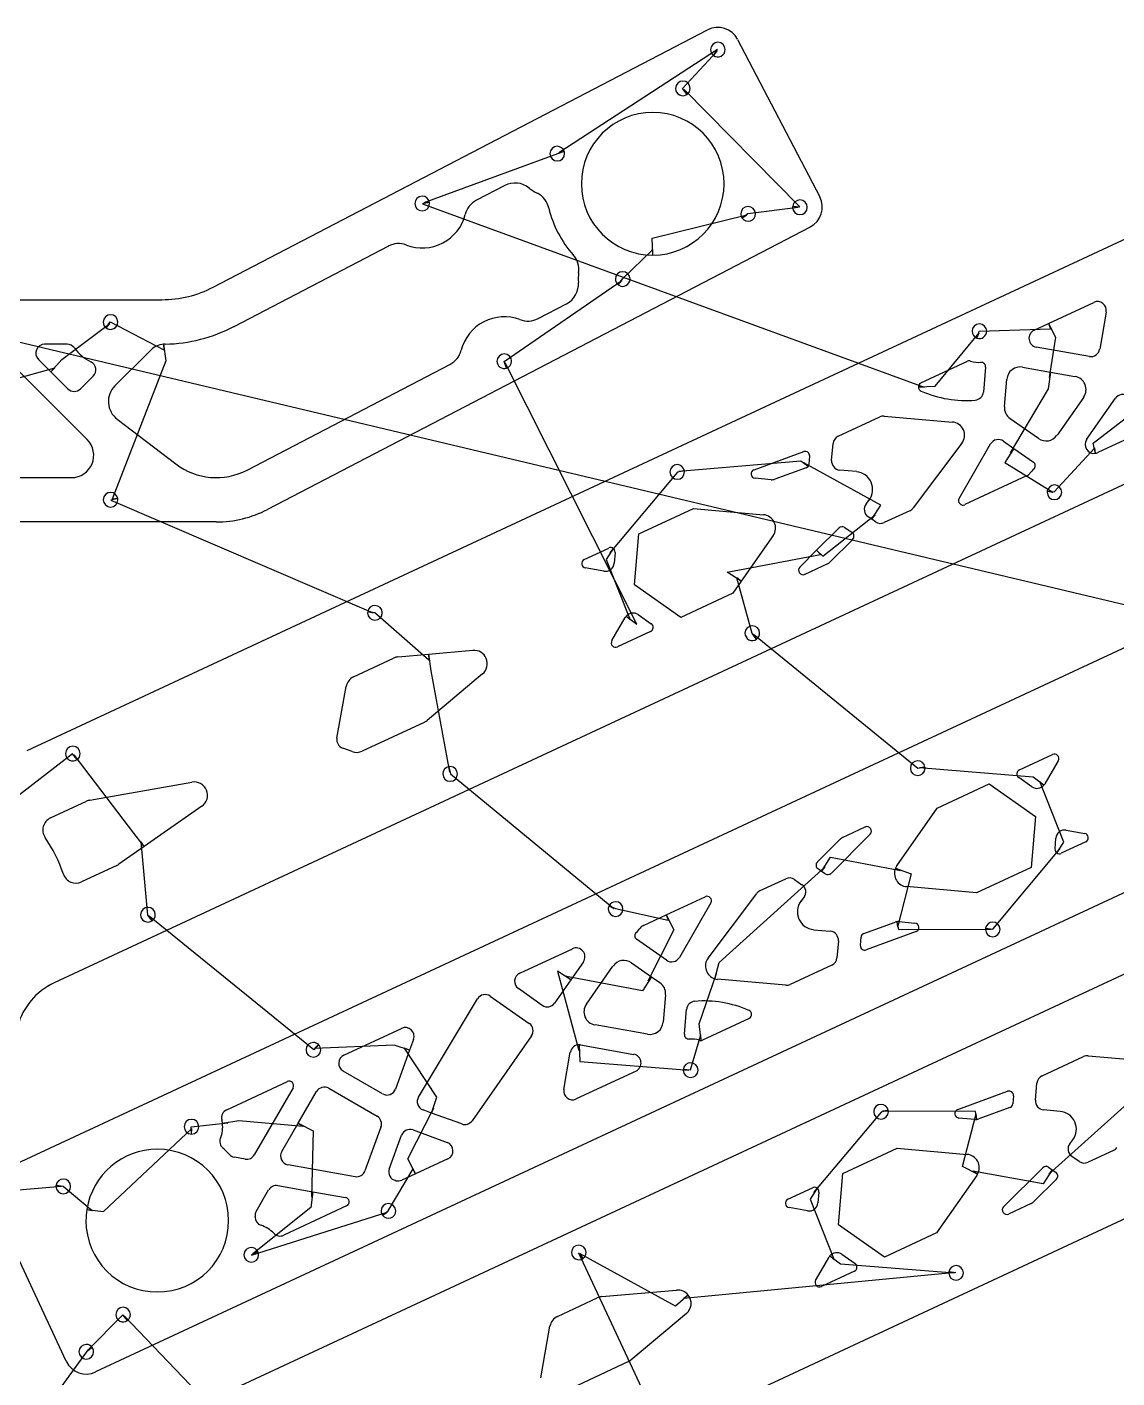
# Model space of a CAD drawing. Extents: x 0.9 to 49.1, y 1 to 24.4.
# Drawn here: x 12.71 to 22.36, y 12.42 to 24.38 of the extents above; entities that cross this region are included whole.
import ezdxf

# ---------------------------------------------------------------- set-up
doc = ezdxf.new("R2010")
doc.units = 0
doc.layers.get('0').update_dxf_attribs({"linetype": 'CONTINUOUS'})
doc.layers.add('3', color=7, linetype='CONTINUOUS')
doc.layers.add('9', color=7, linetype='CONTINUOUS')

msp = doc.modelspace()

# ---------------------------------------------------------------- linework, layer by layer
at = {"color": 0, "linetype": 'CONTINUOUS'}
for p, q in [((23.27, 19.065), (0.881, 24.385)), ((18.824, 24.186), (17.418, 23.27)), ((18.514, 23.839), (18.819, 24.171)), ((19.552, 22.791), (18.526, 23.83)), ((17.407, 23.261), (16.222, 22.826)), ((16.209, 22.819), (20.652, 21.194)), ((19.092, 22.732), (19.538, 22.788)), ((18.243, 22.513), (19.083, 22.72)), ((17.98, 22.153), (18.251, 22.414)), ((16.932, 21.423), (17.975, 22.138)), ((13.016, 21.44), (13.44, 21.758)), ((13.444, 21.772), (13.92, 21.524)), ((20.751, 21.204), (21.139, 21.675)), ((21.139, 21.69), (21.773, 21.712)), ((21.817, 21.638), (21.761, 21.279)), ((13.938, 21.427), (13.462, 20.201)), ((10.772, 20.756), (12.953, 21.365)), ((18.108, 19.094), (16.941, 21.41)), ((22.151, 20.697), (22.782, 21.189)), ((21.752, 21.18), (21.416, 20.613)), ((21.806, 20.266), (22.164, 20.658)), ((19.56, 20.538), (18.48, 20.447)), ((20.269, 20.149), (19.587, 20.524)), ((21.367, 20.527), (21.792, 20.263)), ((18.468, 20.44), (17.868, 19.726)), ((13.45, 20.194), (15.774, 19.196)), ((19.757, 19.697), (20.219, 20.064)), ((17.837, 19.669), (18.05, 19.132)), ((18.908, 19.556), (19.734, 19.712)), ((19.129, 19.013), (18.994, 19.506)), ((15.788, 19.198), (16.266, 18.779)), ((20.598, 17.816), (19.141, 19.004)), ((16.284, 18.681), (16.45, 17.783)), ((13.111, 17.946), (11.778, 16.917)), ((13.654, 17.242), (13.124, 17.937)), ((16.457, 17.77), (17.905, 16.576)), ((21.619, 17.74), (20.611, 17.823)), ((21.89, 17.165), (21.677, 17.702)), ((13.776, 16.518), (13.718, 17.166)), ((19.825, 17.03), (20.445, 16.912)), ((21.26, 16.394), (21.859, 17.108)), ((18.836, 16.097), (19.775, 16.945)), ((20.539, 16.882), (20.417, 16.41)), ((17.919, 16.575), (18.386, 16.473)), ((15.247, 15.324), (13.789, 16.509)), ((18.435, 16.387), (18.207, 15.932)), ((20.425, 16.389), (21.246, 16.392)), ((17.407, 16.02), (17.595, 15.319)), ((18.158, 15.846), (17.485, 15.975)), ((18.659, 15.554), (18.815, 16)), ((18.584, 15.147), (18.675, 15.457)), ((15.958, 15.364), (15.252, 15.336)), ((16.336, 14.905), (16.05, 15.339)), ((17.602, 15.22), (18.569, 15.144)), ((22.698, 15.07), (21.757, 14.223)), ((16.079, 14.357), (16.31, 14.81)), ((20.273, 14.773), (19.673, 14.06)), ((21.107, 14.778), (20.285, 14.78)), ((20.994, 14.289), (21.115, 14.758)), ((13.384, 13.893), (14.166, 14.628)), ((14.161, 14.643), (14.487, 14.677)), ((14.584, 14.697), (15.152, 14.648)), ((15.242, 14.606), (15.228, 14.018)), ((15.906, 13.898), (16.128, 14.271)), ((21.707, 14.137), (21.084, 14.248)), ((12.565, 14.079), (13.013, 14.115)), ((13.027, 14.117), (13.285, 13.9)), ((19.642, 14.002), (19.855, 13.465)), ((14.696, 13.506), (15.897, 13.886)), ((15.22, 13.926), (14.706, 13.517)), ((17.592, 13.526), (18.251, 12.114)), ((18.451, 13.054), (17.605, 13.518)), ((19.912, 13.428), (20.92, 13.349)), ((20.935, 13.351), (18.524, 13.122)), ((13.556, 12.976), (13.243, 12.66)), ((15.585, 10.857), (13.568, 12.968)), ((13.235, 12.648), (11.536, 10.325))]:
    msp.add_line(p, q, dxfattribs=at)
at = {"layer": '3', "color": 3, "linetype": 'CONTINUOUS'}
for p, q in [((12.707, 17.976), (26.412, 24.363)), ((14.356, 22.08), (18.735, 24.359)), ((19.001, 24.275), (19.728, 22.879)), ((16.939, 22.98), (16.688, 22.85)), ((27.243, 22.579), (12.947, 15.916)), ((19.644, 22.613), (14.838, 20.111)), ((15.908, 22.443), (14.538, 21.73)), ((6.848, 21.968), (13.902, 21.968)), ((17.234, 21.802), (17.485, 21.933)), ((21.754, 21.758), (22.155, 21.945)), ((22.266, 21.86), (22.208, 21.53)), ((21.626, 21.699), (21.754, 21.758)), ((13.063, 21.575), (12.863, 21.575)), ((22.117, 21.467), (21.646, 21.55)), ((13.24, 20.73), (12.452, 21.517)), ((12.808, 21.44), (12.917, 21.331)), ((13.797, 21.517), (13.486, 21.206)), ((20.625, 21.232), (21.036, 21.424)), ((12.917, 21.331), (13.069, 21.179)), ((14.656, 20.46), (16.453, 21.396)), ((21.197, 21.372), (21.178, 21.151)), ((21.524, 21.371), (21.771, 21.328)), ((21.771, 21.328), (21.989, 21.289)), ((13.18, 21.179), (13.294, 21.292)), ((21.364, 21.023), (21.385, 21.265)), ((22.066, 21.105), (21.83, 20.768)), ((22.092, 20.731), (22.348, 21.096)), ((12.484, 14.255), (26.78, 20.918)), ((13.506, 20.91), (14.026, 20.514)), ((19.892, 20.76), (20.26, 20.931)), ((20.3, 20.938), (20.904, 20.885)), ((21.665, 20.739), (21.414, 20.915)), ((22.656, 20.832), (22.19, 20.615)), ((21.355, 20.716), (21.447, 20.652)), ((19.146, 20.463), (19.587, 20.623)), ((19.833, 20.545), (19.847, 20.695)), ((20.988, 20.697), (20.556, 20.124)), ((20.963, 20.209), (21.242, 20.691)), ((21.447, 20.652), (21.621, 20.53)), ((19.607, 20.479), (19.331, 20.379)), ((19.639, 20.583), (19.633, 20.513)), ((11.547, 20.394), (13.101, 20.394)), ((19.298, 20.374), (19.156, 20.387)), ((20.053, 20.446), (19.905, 20.459)), ((21.56, 20.408), (21.014, 20.154)), ((18.127, 19.894), (18.609, 20.119)), ((18.609, 20.119), (19.229, 20.064)), ((20.139, 20.159), (20.165, 20.195)), ((14.383, 20), (6.367, 20)), ((20.189, 20.024), (20.156, 20.047)), ((20.222, 20.001), (20.189, 20.024)), ((20.526, 20.1), (20.3, 19.994)), ((18.088, 19.442), (18.127, 19.894)), ((19.315, 19.879), (19.033, 19.476)), ((19.701, 19.749), (19.899, 19.947)), ((19.95, 19.951), (20.014, 19.906)), ((17.642, 19.668), (17.86, 19.769)), ((19.552, 19.6), (19.701, 19.749)), ((20.02, 19.846), (19.818, 19.645)), ((17.915, 19.73), (17.907, 19.635)), ((19.796, 19.629), (19.596, 19.536)), ((17.815, 19.565), (17.652, 19.593)), ((18.498, 19.155), (18.088, 19.442)), ((19.033, 19.476), (18.958, 19.369)), ((18.958, 19.369), (18.498, 19.155)), ((17.887, 18.949), (18.006, 19.155)), ((18.119, 19.18), (18.236, 19.098)), ((18.23, 19.03), (17.938, 18.894)), ((27.02, 18.858), (13.315, 12.471)), ((15.6, 18.629), (15.953, 18.794)), ((15.993, 18.805), (16.264, 18.828)), ((16.264, 18.828), (16.656, 18.863)), ((16.742, 18.654), (16.25, 18.242)), ((15.452, 18.084), (15.533, 18.543)), ((16.224, 18.225), (15.676, 17.97)), ((15.586, 17.966), (15.503, 17.996)), ((21.497, 17.804), (21.789, 17.94)), ((21.84, 17.885), (21.721, 17.679)), ((14.512, 12.309), (26.208, 17.76)), ((21.608, 17.654), (21.491, 17.736)), ((13.262, 17.535), (14.168, 17.695)), ((20.769, 17.465), (21.229, 17.679)), ((21.229, 17.679), (21.639, 17.392)), ((12.915, 17.378), (13.233, 17.526)), ((14.256, 17.482), (13.744, 17.124)), ((20.412, 16.955), (20.769, 17.465)), ((21.639, 17.392), (21.6, 16.94)), ((20.175, 17.234), (19.828, 16.887)), ((19.931, 17.205), (20.131, 17.298)), ((21.912, 17.269), (22.075, 17.241)), ((13.744, 17.124), (13.521, 16.968)), ((19.707, 16.988), (19.909, 17.189)), ((21.812, 17.104), (21.82, 17.199)), ((22.085, 17.166), (21.867, 17.065)), ((13.504, 16.957), (13.191, 16.812)), ((19.745, 16.905), (19.713, 16.928)), ((19.777, 16.883), (19.745, 16.905)), ((21.6, 16.94), (21.118, 16.715)), ((19.201, 16.734), (19.427, 16.84)), ((19.505, 16.833), (19.571, 16.787)), ((21.118, 16.715), (20.498, 16.77)), ((18.367, 16.519), (18.713, 16.68)), ((18.739, 16.137), (19.171, 16.71)), ((19.588, 16.675), (19.562, 16.639)), ((18.167, 16.426), (18.367, 16.519)), ((18.764, 16.625), (18.485, 16.143)), ((20.12, 16.355), (20.396, 16.455)), ((20.429, 16.46), (20.571, 16.447)), ((18.372, 16.118), (18.106, 16.304)), ((19.674, 16.388), (19.822, 16.375)), ((19.894, 16.289), (19.88, 16.139)), ((20.088, 16.251), (20.094, 16.321)), ((20.581, 16.371), (20.14, 16.21)), ((17.071, 16.002), (17.537, 16.219)), ((17.635, 16.103), (17.524, 15.945)), ((17.661, 15.729), (17.897, 16.066)), ((18.062, 16.095), (18.238, 15.971)), ((19.835, 16.074), (19.467, 15.903)), ((27.04, 15.976), (14.752, 10.249)), ((17.524, 15.945), (17.379, 15.738)), ((18.238, 15.971), (18.313, 15.919)), ((19.427, 15.896), (18.823, 15.949)), ((16.81, 15.8), (17.156, 15.557)), ((17.269, 15.718), (17.059, 15.866)), ((18.363, 15.811), (18.342, 15.569)), ((16.174, 14.906), (16.697, 15.776)), ((18.53, 15.462), (18.549, 15.683)), ((19.102, 15.602), (18.691, 15.41)), ((15.513, 15.276), (16.024, 15.514)), ((17.176, 15.448), (16.649, 14.696)), ((18.203, 15.463), (17.738, 15.545)), ((16.096, 15.32), (15.971, 14.975)), ((16.131, 15.416), (16.096, 15.32)), ((17.61, 15.367), (18.081, 15.284)), ((17.461, 14.974), (17.519, 15.304)), ((21.697, 15.093), (22.065, 15.264)), ((22.105, 15.272), (22.709, 15.219)), ((15.857, 14.934), (15.507, 15.136)), ((18.101, 15.135), (17.572, 14.889)), ((14.476, 14.793), (15.013, 15.043)), ((15.063, 14.988), (14.72, 14.393)), ((15.379, 14.983), (15.807, 14.735)), ((21.638, 14.878), (21.651, 15.029)), ((15.11, 14.675), (15.271, 14.954)), ((20.95, 14.796), (21.391, 14.957)), ((21.444, 14.916), (21.438, 14.846)), ((16.291, 14.764), (16.215, 14.792)), ((16.558, 14.667), (16.291, 14.764)), ((21.412, 14.812), (21.136, 14.712)), ((21.858, 14.779), (21.71, 14.792)), ((14.964, 14.422), (15.11, 14.675)), ((15.842, 14.64), (15.7, 14.251)), ((16.126, 14.614), (16.428, 14.504)), ((21.102, 14.708), (20.96, 14.72)), ((15.916, 14.268), (16.025, 14.567)), ((21.943, 14.492), (21.97, 14.528)), ((14.638, 14.355), (14.544, 14.372)), ((19.932, 14.227), (20.414, 14.452)), ((20.414, 14.452), (21.034, 14.397)), ((22.026, 14.335), (21.961, 14.38)), ((22.331, 14.433), (22.105, 14.328)), ((15.612, 14.2), (15.019, 14.305)), ((16.434, 14.359), (16.148, 14.225)), ((21.357, 13.933), (21.704, 14.28)), ((21.754, 14.285), (21.787, 14.262)), ((21.787, 14.262), (21.819, 14.239)), ((16.148, 14.225), (16.027, 14.169)), ((19.893, 13.775), (19.932, 14.227)), ((21.12, 14.212), (20.763, 13.702)), ((21.824, 14.179), (21.623, 13.978)), ((14.737, 13.891), (14.847, 14.083)), ((14.929, 14.121), (15.238, 14.066)), ((15.238, 14.066), (15.528, 14.015)), ((19.447, 14.001), (19.664, 14.102)), ((19.72, 14.063), (19.712, 13.968)), ((13.054, 12.566), (12.388, 13.994)), ((15.537, 13.941), (14.982, 13.682)), ((19.62, 13.898), (19.457, 13.927)), ((21.601, 13.962), (21.401, 13.869)), ((14.726, 13.848), (14.726, 13.841)), ((20.303, 13.488), (19.893, 13.775)), ((20.763, 13.702), (20.303, 13.488)), ((19.692, 13.282), (19.811, 13.488)), ((19.924, 13.513), (20.041, 13.431)), ((20.035, 13.363), (19.743, 13.227)), ((17.798, 13.138), (18.461, 13.196)), ((17.405, 12.962), (17.758, 13.127)), ((18.547, 12.988), (18.055, 12.575)), ((17.257, 12.417), (17.338, 12.876)), ((18.029, 12.559), (17.481, 12.303))]:
    msp.add_line(p, q, dxfattribs=at)
for centre, radius, start, end in [((18.826, 24.185), 0.197, 27.5, 117.5), ((18.826, 24.185), 0.065, 90, 180), ((18.826, 24.185), 0.065, 180, 233), ((18.826, 24.185), 0.065, 233, 0), ((18.826, 24.185), 0.065, 0, 90), ((18.516, 23.841), 0.065, 90, 180), ((18.516, 23.841), 0.065, 180, 305), ((18.516, 23.841), 0.065, 0, 90), ((18.516, 23.841), 0.065, 305, 0), ((18.249, 22.996), 0.632, 90, 180), ((18.249, 22.996), 0.632, 0, 90), ((17.404, 23.263), 0.065, 90, 180), ((17.404, 23.263), 0.065, 180, 0), ((17.404, 23.263), 0.065, 18, 90), ((17.404, 23.263), 0.065, 0, 18), ((17.03, 22.806), 0.197, 50.7032, 117.5), ((18.249, 22.996), 0.632, 180, 270), ((18.249, 22.996), 0.632, 270, 0), ((16.207, 22.821), 0.065, 90, 180), ((16.207, 22.821), 0.065, 9, 90), ((17.404, 23.263), 0.394, 230.7032, 243.1426), ((17.138, 22.736), 0.197, 13.1877, 63.1426), ((19.553, 22.788), 0.197, 297.5, 27.5), ((16.207, 22.821), 0.065, 180, 0), ((16.207, 22.821), 0.065, 0, 9), ((16.779, 22.675), 0.197, 117.5, 165.6897), ((18.249, 22.996), 0.945, 193.1877, 221.8123), ((19.094, 22.73), 0.065, 90, 180), ((19.094, 22.73), 0.065, 0, 90), ((19.553, 22.788), 0.065, 171, 180), ((19.553, 22.788), 0.065, 180, 0), ((19.553, 22.788), 0.065, 90, 171), ((19.553, 22.788), 0.065, 0, 90), ((16.207, 22.821), 0.394, 249.3103, 345.6897), ((19.094, 22.73), 0.065, 180, 215), ((19.094, 22.73), 0.065, 215, 0), ((15.998, 22.269), 0.197, 69.3103, 117.5), ((17.398, 22.235), 0.197, 351.8574, 41.8123), ((17.983, 22.152), 0.394, 171.8574, 184.2968), ((17.983, 22.152), 0.065, 90, 180), ((17.983, 22.152), 0.065, 180, 233), ((17.983, 22.152), 0.065, 233, 0), ((17.983, 22.152), 0.065, 0, 90), ((13.902, 22.953), 0.984, 270, 297.5), ((17.394, 22.107), 0.197, 297.5, 4.2968), ((22.188, 21.874), 0.0787, 349.9869, 114.9869), ((13.447, 21.771), 0.065, 90, 180), ((13.447, 21.771), 0.065, 0, 90), ((16.934, 21.424), 0.394, 69.3103, 165.6897), ((17.143, 21.977), 0.197, 249.3103, 297.5), ((13.447, 21.771), 0.065, 180, 233), ((13.447, 21.771), 0.065, 233, 0), ((13.902, 22.953), 1.378, 271.2616, 297.5), ((21.142, 21.69), 0.065, 90, 180), ((21.142, 21.69), 0.065, 180, 251), ((21.142, 21.69), 0.065, 251, 0), ((21.142, 21.69), 0.065, 0, 90), ((21.66, 21.627), 0.0787, 114.9869, 259.9869), ((12.863, 21.496), 0.0787, 90, 225), ((13.063, 21.496), 0.0787, 35.6853, 90), ((13.936, 21.378), 0.197, 95.6354, 135), ((13.936, 21.378), 0.197, 91.2616, 95.6354), ((13.447, 21.771), 0.394, 215.6853, 243.7191), ((16.362, 21.57), 0.197, 297.5, 345.6897), ((16.934, 21.424), 0.065, 90, 180), ((16.934, 21.424), 0.065, 180, 287), ((16.934, 21.424), 0.065, 0, 90), ((16.934, 21.424), 0.065, 287, 0), ((21.053, 21.388), 0.0394, 73.5773, 114.9869), ((21.142, 21.69), 0.276, 253.5773, 272.8664), ((22.13, 21.544), 0.0787, 259.9869, 349.9869), ((13.238, 21.348), 0.0787, 315, 63.7191), ((21.158, 21.375), 0.0394, 354.9869, 92.8664), ((21.503, 21.255), 0.118, 79.9869, 174.9869), ((13.625, 21.067), 0.197, 135, 232.7261), ((20.642, 21.196), 0.0394, 114.9869, 180.573), ((20.642, 21.196), 0.0394, 180.573, 246.159), ((21.969, 21.173), 0.118, 324.9869, 79.9869), ((13.125, 21.235), 0.0787, 225, 315), ((21.024, 22.06), 0.984, 246.159, 274.7858), ((21.099, 21.158), 0.0787, 274.7858, 354.9869), ((22.412, 21.051), 0.0787, 54.9869, 144.9869), ((21.482, 21.012), 0.118, 174.9869, 234.9869), ((20.293, 20.86), 0.0787, 84.9869, 114.9869), ((20.893, 20.768), 0.118, 322.9869, 84.9869), ((13.101, 20.59), 0.197, 270, 45), ((19.925, 20.688), 0.0787, 114.9869, 174.9869), ((21.31, 20.652), 0.0787, 54.9869, 149.9869), ((21.733, 20.836), 0.118, 234.9869, 324.9869), ((22.157, 20.686), 0.0787, 144.9869, 279.9869), ((19.6, 20.586), 0.0394, 354.9869, 109.9869), ((22.157, 20.686), 0.0787, 279.9869, 294.9869), ((14.383, 20.984), 0.591, 232.7261, 297.5), ((18.466, 20.443), 0.065, 90, 180), ((18.466, 20.443), 0.065, 9, 90), ((19.594, 20.516), 0.0394, 289.9869, 322.4869), ((19.594, 20.516), 0.0394, 322.4869, 354.9869), ((19.912, 20.538), 0.0787, 174.9869, 264.9869), ((21.807, 20.263), 0.276, 131.625, 142.253), ((21.598, 20.498), 0.0394, 311.625, 54.9869), ((18.466, 20.443), 0.065, 180, 0), ((18.466, 20.443), 0.065, 0, 9), ((19.159, 20.426), 0.0394, 109.9869, 264.9869), ((19.305, 20.453), 0.0787, 264.9869, 289.9869), ((20.04, 20.289), 0.157, 322.9869, 84.9869), ((21.527, 20.479), 0.0787, 294.9869, 322.253), ((13.447, 20.197), 0.065, 90, 180), ((13.447, 20.197), 0.065, 9, 90), ((21.807, 20.263), 0.065, 171, 180), ((21.807, 20.263), 0.065, 180, 0), ((21.807, 20.263), 0.065, 90, 171), ((21.807, 20.263), 0.065, 0, 90), ((13.447, 20.197), 0.065, 180, 0), ((13.447, 20.197), 0.065, 0, 9), ((14.383, 20.984), 0.984, 270, 297.5), ((20.201, 20.112), 0.0787, 142.9869, 234.9869), ((20.493, 20.171), 0.0787, 294.9869, 322.9869), ((20.997, 20.189), 0.0394, 149.9869, 294.9869), ((19.219, 19.947), 0.118, 324.9869, 84.9869), ((20.267, 20.066), 0.0787, 234.9869, 294.9869), ((19.927, 19.919), 0.0394, 54.9869, 134.9869), ((19.992, 19.874), 0.0394, 314.9869, 54.9869), ((17.876, 19.734), 0.0394, 54.9869, 114.9869), ((17.876, 19.734), 0.0394, 354.9869, 54.9869), ((17.659, 19.632), 0.0394, 114.9869, 259.9869), ((17.829, 19.642), 0.0787, 259.9869, 354.9869), ((19.763, 19.701), 0.0787, 294.9869, 314.9869), ((19.58, 19.572), 0.0394, 134.9869, 294.9869), ((15.789, 19.195), 0.065, 171, 180), ((15.789, 19.195), 0.065, 180, 0), ((15.789, 19.195), 0.065, 90, 171), ((15.789, 19.195), 0.065, 0, 90), ((18.074, 19.115), 0.0787, 140.4869, 149.9869), ((18.074, 19.115), 0.0787, 54.9869, 140.4869), ((18.214, 19.066), 0.0394, 294.9869, 54.9869), ((19.131, 19.015), 0.065, 90, 180), ((19.131, 19.015), 0.065, 0, 90), ((17.921, 18.929), 0.0394, 149.9869, 294.9869), ((19.131, 19.015), 0.065, 180, 305), ((19.131, 19.015), 0.065, 305, 0), ((16.003, 18.687), 0.118, 94.9869, 114.9869), ((16.666, 18.745), 0.118, 309.9869, 94.9869), ((15.65, 18.522), 0.118, 114.9869, 169.9869), ((16.174, 18.332), 0.118, 294.9869, 309.9869), ((15.53, 18.07), 0.0787, 169.9869, 249.9869), ((13.113, 17.948), 0.065, 90, 180), ((13.113, 17.948), 0.065, 0, 90), ((15.626, 18.077), 0.118, 249.9869, 294.9869), ((13.113, 17.948), 0.065, 180, 305), ((13.113, 17.948), 0.065, 305, 0), ((16.455, 17.768), 0.065, 99, 180), ((16.455, 17.768), 0.065, 90, 99), ((16.455, 17.768), 0.065, 0, 90), ((20.596, 17.819), 0.065, 90, 180), ((20.596, 17.819), 0.065, 9, 90), ((21.806, 17.905), 0.0394, 329.9869, 114.9869), ((16.455, 17.768), 0.065, 180, 0), ((20.596, 17.819), 0.065, 180, 0), ((20.596, 17.819), 0.065, 0, 9), ((21.513, 17.768), 0.0394, 114.9869, 234.9869), ((14.188, 17.579), 0.118, 304.9869, 99.9869), ((21.653, 17.719), 0.0787, 234.9869, 320.4869), ((21.653, 17.719), 0.0787, 320.4869, 329.9869), ((13.283, 17.419), 0.118, 99.9869, 114.9869), ((12.965, 17.271), 0.118, 114.9869, 214.0716), ((20.147, 17.262), 0.0394, 314.9869, 114.9869), ((21.898, 17.192), 0.0787, 79.9869, 174.9869), ((22.068, 17.202), 0.0394, 294.9869, 79.9869), ((11.726, 16.433), 1.378, 18.9446, 34.0716), ((19.964, 17.133), 0.0787, 114.9869, 134.9869), ((21.851, 17.1), 0.0394, 174.9869, 234.9869), ((21.851, 17.1), 0.0394, 234.9869, 294.9869), ((13.141, 16.919), 0.118, 198.9446, 294.9869), ((13.454, 17.065), 0.118, 294.9869, 304.9869), ((19.735, 16.96), 0.0394, 134.9869, 234.9869), ((19.8, 16.915), 0.0394, 234.9869, 314.9869), ((20.508, 16.887), 0.118, 156.9869, 264.9869), ((20.508, 16.887), 0.118, 144.9869, 156.9869), ((19.46, 16.768), 0.0787, 54.9869, 114.9869), ((19.526, 16.722), 0.0787, 322.9869, 54.9869), ((17.92, 16.571), 0.065, 90, 153), ((17.92, 16.571), 0.065, 0, 90), ((18.73, 16.645), 0.0394, 329.9869, 114.9869), ((19.234, 16.663), 0.0787, 114.9869, 142.9869), ((19.687, 16.545), 0.157, 142.9869, 264.9869), ((13.778, 16.521), 0.065, 90, 180), ((13.778, 16.521), 0.065, 180, 305), ((13.778, 16.521), 0.065, 0, 90), ((13.778, 16.521), 0.065, 305, 0), ((17.92, 16.571), 0.065, 153, 180), ((17.92, 16.571), 0.065, 180, 0), ((17.92, 16.571), 0.276, 311.625, 322.253), ((18.2, 16.354), 0.0787, 114.9869, 142.253), ((20.422, 16.381), 0.0787, 97.4869, 109.9869), ((20.422, 16.381), 0.0787, 84.9869, 97.4869), ((20.568, 16.408), 0.0394, 289.9869, 84.9869), ((21.261, 16.391), 0.065, 171, 180), ((21.261, 16.391), 0.065, 90, 171), ((21.261, 16.391), 0.065, 0, 90), ((18.129, 16.336), 0.0394, 131.625, 234.9869), ((19.815, 16.296), 0.0787, 354.9869, 84.9869), ((20.133, 16.318), 0.0394, 109.9869, 174.9869), ((21.261, 16.391), 0.065, 180, 0), ((17.57, 16.148), 0.0787, 324.9869, 114.9869), ((20.127, 16.247), 0.0394, 174.9869, 289.9869), ((17.994, 15.998), 0.118, 54.9869, 144.9869), ((18.417, 16.182), 0.0787, 234.9869, 329.9869), ((18.834, 16.066), 0.118, 142.9869, 252.7869), ((19.802, 16.146), 0.0787, 294.9869, 354.9869), ((17.104, 15.931), 0.0787, 114.9869, 234.9869), ((18.245, 15.822), 0.118, 354.9869, 54.9869), ((18.834, 16.066), 0.118, 252.7869, 264.9869), ((13.196, 15.381), 0.591, 114.9869, 165.2045), ((16.765, 15.735), 0.0787, 54.9869, 148.9869), ((19.434, 15.974), 0.0787, 264.9869, 294.9869), ((17.315, 15.783), 0.0787, 234.9869, 324.9869), ((17.758, 15.661), 0.118, 144.9869, 259.9869), ((18.628, 15.676), 0.0787, 94.7858, 174.9869), ((18.703, 14.773), 0.984, 66.159, 94.7858), ((18.224, 15.579), 0.118, 259.9869, 354.9869), ((19.085, 15.638), 0.0394, 294.9869, 66.159), ((16.057, 15.443), 0.0787, 339.9869, 114.9869), ((17.111, 15.493), 0.0787, 324.9869, 54.9869), ((18.569, 15.459), 0.0394, 174.9869, 272.8664), ((15.243, 15.324), 0.065, 90, 180), ((15.243, 15.324), 0.065, 180, 270), ((15.243, 15.324), 0.065, 45, 90), ((15.243, 15.324), 0.065, 270, 0), ((15.243, 15.324), 0.065, 0, 45), ((17.597, 15.29), 0.0787, 88.9869, 169.9869), ((17.597, 15.29), 0.0787, 79.9869, 88.9869), ((18.585, 15.144), 0.276, 73.5773, 92.8664), ((18.674, 15.446), 0.0394, 253.5773, 274.2821), ((18.674, 15.446), 0.0394, 274.2821, 294.9869), ((15.546, 15.205), 0.0787, 114.9869, 239.9869), ((18.067, 15.207), 0.0787, 294.9869, 79.9869), ((18.585, 15.144), 0.065, 90, 171), ((18.585, 15.144), 0.065, 0, 90), ((22.098, 15.193), 0.0787, 84.9869, 114.9869), ((18.585, 15.144), 0.065, 171, 180), ((18.585, 15.144), 0.065, 180, 270), ((18.585, 15.144), 0.065, 270, 0), ((21.73, 15.022), 0.0787, 114.9869, 174.9869), ((15.029, 15.007), 0.0394, 329.9869, 114.9869), ((15.34, 14.915), 0.0787, 59.9869, 149.9869), ((15.897, 15.002), 0.0787, 239.9869, 339.9869), ((17.539, 14.96), 0.0787, 169.9869, 294.9869), ((16.242, 14.866), 0.0787, 148.9869, 249.9869), ((20.271, 14.776), 0.065, 90, 180), ((20.271, 14.776), 0.065, 9, 90), ((21.405, 14.92), 0.0394, 354.9869, 109.9869), ((21.399, 14.849), 0.0394, 289.9869, 354.9869), ((21.717, 14.871), 0.0787, 174.9869, 264.9869), ((14.509, 14.722), 0.0787, 114.9869, 192.7349), ((15.768, 14.667), 0.0787, 339.9869, 59.9869), ((20.271, 14.776), 0.065, 180, 270), ((20.271, 14.776), 0.065, 270, 0), ((20.271, 14.776), 0.065, 0, 9), ((20.964, 14.759), 0.0394, 109.9869, 264.9869), ((21.844, 14.622), 0.157, 322.9869, 84.9869), ((14.164, 14.643), 0.065, 90, 180), ((14.164, 14.643), 0.065, 180, 270), ((14.164, 14.643), 0.065, 0, 90), ((14.164, 14.643), 0.065, 270, 0), ((14.164, 14.643), 0.276, 338.3952, 6.3675), ((14.164, 14.643), 0.276, 6.3675, 12.7349), ((16.099, 14.54), 0.0787, 69.9869, 159.9869), ((16.584, 14.741), 0.0787, 249.9869, 324.9869), ((21.109, 14.786), 0.0787, 264.9869, 277.4869), ((21.109, 14.786), 0.0787, 277.4869, 289.9869), ((14.493, 14.513), 0.0787, 158.3952, 227.9715), ((16.401, 14.43), 0.0787, 294.9869, 69.9869), ((22.006, 14.445), 0.0787, 142.9869, 234.9869), ((13.861, 13.811), 0.632, 90, 171), ((13.861, 13.811), 0.632, 0, 90), ((13.861, 13.811), 0.866, 42.5045, 47.9715), ((14.557, 14.45), 0.0787, 222.5045, 259.9869), ((14.652, 14.433), 0.0787, 259.9869, 329.9869), ((15.032, 14.383), 0.0787, 149.9869, 259.9869), ((21.023, 14.28), 0.118, 330.9895, 84.9869), ((22.298, 14.505), 0.0787, 294.9869, 322.9869), ((15.626, 14.278), 0.0787, 259.9869, 339.9869), ((15.99, 14.242), 0.0787, 159.9869, 256.6906), ((21.732, 14.252), 0.0394, 54.9869, 134.9869), ((22.072, 14.399), 0.0787, 234.9869, 294.9869), ((13.028, 14.114), 0.065, 171, 180), ((13.028, 14.114), 0.065, 90, 171), ((13.028, 14.114), 0.065, 0, 90), ((14.916, 14.043), 0.0787, 79.9869, 149.9869), ((15.908, 13.897), 0.276, 76.0445, 76.6906), ((15.994, 14.241), 0.0787, 256.0445, 294.9869), ((21.023, 14.28), 0.118, 324.9869, 330.9895), ((21.797, 14.207), 0.0394, 314.9869, 54.9869), ((13.028, 14.114), 0.065, 180, 270), ((13.028, 14.114), 0.065, 270, 0), ((15.521, 13.977), 0.0394, 294.9869, 79.9869), ((19.681, 14.067), 0.0394, 54.9869, 114.9869), ((19.681, 14.067), 0.0394, 354.9869, 54.9869), ((13.861, 13.811), 0.632, 171, 180), ((14.805, 13.851), 0.0787, 149.9869, 182.4429), ((15.908, 13.897), 0.065, 90, 180), ((15.908, 13.897), 0.065, 180, 216), ((15.908, 13.897), 0.065, 216, 0), ((15.908, 13.897), 0.065, 0, 90), ((19.463, 13.965), 0.0394, 114.9869, 259.9869), ((19.633, 13.975), 0.0787, 259.9869, 354.9869), ((21.384, 13.905), 0.0394, 134.9869, 294.9869), ((21.567, 14.034), 0.0787, 294.9869, 314.9869), ((13.861, 13.811), 0.632, 180, 270), ((13.861, 13.811), 0.632, 270, 0), ((14.805, 13.844), 0.0787, 182.0023, 251.5787), ((14.693, 13.508), 0.276, 43.8509, 71.5787), ((14.949, 13.753), 0.0787, 223.8509, 294.9869), ((14.693, 13.508), 0.065, 90, 180), ((14.693, 13.508), 0.065, 27, 90), ((14.693, 13.508), 0.065, 0, 27), ((17.594, 13.529), 0.065, 90, 180), ((17.594, 13.529), 0.065, 180, 306), ((17.594, 13.529), 0.065, 0, 90), ((17.594, 13.529), 0.065, 306, 0), ((19.879, 13.448), 0.0787, 54.9869, 140.4869), ((14.693, 13.508), 0.065, 180, 270), ((14.693, 13.508), 0.065, 270, 0), ((19.879, 13.448), 0.0787, 140.4869, 149.9869), ((20.019, 13.399), 0.0394, 294.9869, 54.9869), ((20.936, 13.348), 0.065, 90, 171), ((20.936, 13.348), 0.065, 0, 90), ((20.936, 13.348), 0.065, 171, 180), ((20.936, 13.348), 0.065, 180, 270), ((20.936, 13.348), 0.065, 270, 0), ((18.471, 13.078), 0.118, 37.9948, 94.9869), ((19.726, 13.263), 0.0394, 149.9869, 294.9869), ((17.808, 13.02), 0.118, 94.9869, 114.9869), ((18.471, 13.078), 0.118, 309.9869, 37.9948), ((13.558, 12.979), 0.065, 90, 180), ((13.558, 12.979), 0.065, 180, 306), ((13.558, 12.979), 0.065, 0, 90), ((13.558, 12.979), 0.065, 306, 0), ((17.455, 12.855), 0.118, 114.9869, 169.9869), ((13.232, 12.649), 0.065, 90, 180), ((13.232, 12.649), 0.065, 36, 90), ((13.232, 12.649), 0.065, 0, 36), ((13.232, 12.649), 0.197, 204.9869, 294.9869), ((13.232, 12.649), 0.065, 180, 270), ((13.232, 12.649), 0.065, 270, 0), ((17.979, 12.666), 0.118, 294.9869, 309.9869)]:
    msp.add_arc(centre, radius, start, end, dxfattribs=at)
at = {"layer": '9', "color": 9, "linetype": 'CONTINUOUS'}
for p, q in [((18.787, 24.133), (18.824, 24.186)), ((18.787, 24.133), (18.819, 24.171)), ((18.553, 23.788), (18.514, 23.839)), ((18.553, 23.788), (18.526, 23.83)), ((17.466, 23.283), (17.407, 23.261)), ((17.466, 23.283), (17.418, 23.27)), ((16.271, 22.831), (16.209, 22.819)), ((16.271, 22.831), (16.222, 22.826)), ((19.489, 22.798), (19.552, 22.791)), ((19.489, 22.798), (19.538, 22.788)), ((19.041, 22.693), (19.092, 22.732)), ((19.041, 22.693), (19.083, 22.72)), ((18.249, 22.365), (18.243, 22.513)), ((18.249, 22.365), (18.251, 22.414)), ((17.944, 22.1), (17.98, 22.153)), ((17.944, 22.1), (17.975, 22.138)), ((13.408, 21.72), (13.444, 21.772)), ((13.408, 21.72), (13.44, 21.758)), ((21.121, 21.629), (21.139, 21.69)), ((21.121, 21.629), (21.139, 21.675)), ((21.754, 21.758), (21.817, 21.638)), ((21.754, 21.758), (21.773, 21.712)), ((13.917, 21.574), (13.938, 21.427)), ((13.917, 21.574), (13.92, 21.524)), ((12.917, 21.331), (13.016, 21.44)), ((16.953, 21.362), (16.932, 21.423)), ((12.917, 21.331), (12.953, 21.365)), ((16.953, 21.362), (16.941, 21.41)), ((21.771, 21.328), (21.752, 21.18)), ((21.771, 21.328), (21.761, 21.279)), ((20.602, 21.196), (20.751, 21.204)), ((20.602, 21.196), (20.652, 21.194)), ((21.447, 20.652), (21.367, 20.527)), ((21.447, 20.652), (21.416, 20.613)), ((22.17, 20.608), (22.151, 20.697)), ((22.17, 20.608), (22.164, 20.658)), ((19.625, 20.492), (19.56, 20.538)), ((19.625, 20.492), (19.587, 20.524)), ((18.53, 20.453), (18.468, 20.44)), ((18.53, 20.453), (18.48, 20.447)), ((21.743, 20.273), (21.806, 20.266)), ((21.743, 20.273), (21.792, 20.263)), ((13.511, 20.207), (13.45, 20.194)), ((13.511, 20.207), (13.462, 20.201)), ((20.189, 20.024), (20.269, 20.149)), ((20.189, 20.024), (20.219, 20.064)), ((17.899, 19.766), (17.837, 19.669)), ((17.899, 19.766), (17.868, 19.726)), ((19.701, 19.749), (19.757, 19.697)), ((19.701, 19.749), (19.734, 19.712)), ((19.033, 19.476), (18.908, 19.556)), ((19.033, 19.476), (18.994, 19.506)), ((15.725, 19.206), (15.788, 19.198)), ((15.725, 19.206), (15.774, 19.196)), ((18.013, 19.165), (18.108, 19.094)), ((18.013, 19.165), (18.05, 19.132)), ((19.168, 18.962), (19.129, 19.013)), ((19.168, 18.962), (19.141, 19.004)), ((16.264, 18.828), (16.284, 18.681)), ((16.264, 18.828), (16.266, 18.779)), ((13.15, 17.895), (13.111, 17.946)), ((13.15, 17.895), (13.124, 17.937)), ((16.444, 17.832), (16.457, 17.77)), ((16.444, 17.832), (16.45, 17.783)), ((20.66, 17.829), (20.598, 17.816)), ((20.66, 17.829), (20.611, 17.823)), ((21.714, 17.669), (21.619, 17.74)), ((21.714, 17.669), (21.677, 17.702)), ((13.744, 17.124), (13.654, 17.242)), ((13.744, 17.124), (13.718, 17.166)), ((21.828, 17.068), (21.89, 17.165)), ((19.745, 16.905), (19.825, 17.03)), ((21.828, 17.068), (21.859, 17.108)), ((19.745, 16.905), (19.775, 16.945)), ((20.4, 16.934), (20.539, 16.882)), ((20.4, 16.934), (20.445, 16.912)), ((13.815, 16.468), (13.776, 16.518)), ((17.862, 16.601), (17.919, 16.575)), ((17.862, 16.601), (17.905, 16.576)), ((18.367, 16.519), (18.435, 16.387)), ((18.367, 16.519), (18.386, 16.473)), ((13.815, 16.468), (13.789, 16.509)), ((20.412, 16.459), (20.425, 16.389)), ((20.412, 16.459), (20.417, 16.41)), ((21.197, 16.401), (21.26, 16.394)), ((21.197, 16.401), (21.246, 16.392)), ((18.799, 15.953), (18.836, 16.097)), ((17.524, 15.945), (17.407, 16.02)), ((17.524, 15.945), (17.485, 15.975)), ((18.238, 15.971), (18.158, 15.846)), ((18.238, 15.971), (18.207, 15.932)), ((18.799, 15.953), (18.815, 16)), ((18.677, 15.407), (18.659, 15.554)), ((18.677, 15.407), (18.675, 15.457)), ((15.289, 15.37), (15.247, 15.324)), ((15.289, 15.37), (15.252, 15.336)), ((16.096, 15.32), (15.958, 15.364)), ((16.096, 15.32), (16.05, 15.339)), ((17.598, 15.369), (17.595, 15.319)), ((17.598, 15.369), (17.602, 15.22)), ((18.521, 15.154), (18.584, 15.147)), ((18.521, 15.154), (18.569, 15.144)), ((16.291, 14.764), (16.336, 14.905)), ((16.291, 14.764), (16.31, 14.81)), ((20.335, 14.786), (20.273, 14.773)), ((20.335, 14.786), (20.285, 14.78)), ((21.12, 14.708), (21.107, 14.778)), ((21.12, 14.708), (21.115, 14.758)), ((14.164, 14.578), (14.161, 14.643)), ((14.164, 14.578), (14.166, 14.628)), ((14.438, 14.674), (14.584, 14.697)), ((14.438, 14.674), (14.487, 14.677)), ((15.11, 14.675), (15.242, 14.606)), ((15.11, 14.675), (15.152, 14.648)), ((16.148, 14.225), (16.079, 14.357)), ((16.148, 14.225), (16.128, 14.271)), ((21.127, 14.222), (20.994, 14.289)), ((21.127, 14.222), (21.084, 14.248)), ((21.787, 14.262), (21.707, 14.137)), ((21.787, 14.262), (21.757, 14.223)), ((12.964, 14.124), (13.027, 14.117)), ((12.964, 14.124), (13.013, 14.115)), ((15.238, 14.066), (15.22, 13.926)), ((15.238, 14.066), (15.228, 14.018)), ((19.704, 14.099), (19.642, 14.002)), ((19.704, 14.099), (19.673, 14.06)), ((13.237, 13.91), (13.384, 13.893)), ((13.237, 13.91), (13.285, 13.9)), ((15.856, 13.859), (15.906, 13.898)), ((15.856, 13.859), (15.897, 13.886)), ((14.751, 13.537), (14.696, 13.506)), ((14.751, 13.537), (14.706, 13.517)), ((17.632, 13.476), (17.592, 13.526)), ((17.632, 13.476), (17.605, 13.518)), ((19.818, 13.499), (19.912, 13.428)), ((19.818, 13.499), (19.855, 13.465)), ((20.872, 13.359), (20.935, 13.351)), ((20.872, 13.359), (20.92, 13.349)), ((18.564, 13.151), (18.451, 13.054)), ((18.564, 13.151), (18.524, 13.122)), ((13.596, 12.926), (13.556, 12.976)), ((13.596, 12.926), (13.568, 12.968)), ((13.285, 12.688), (13.235, 12.648)), ((13.285, 12.688), (13.243, 12.66))]:
    msp.add_line(p, q, dxfattribs=at)

doc.saveas('drawing.dxf')
